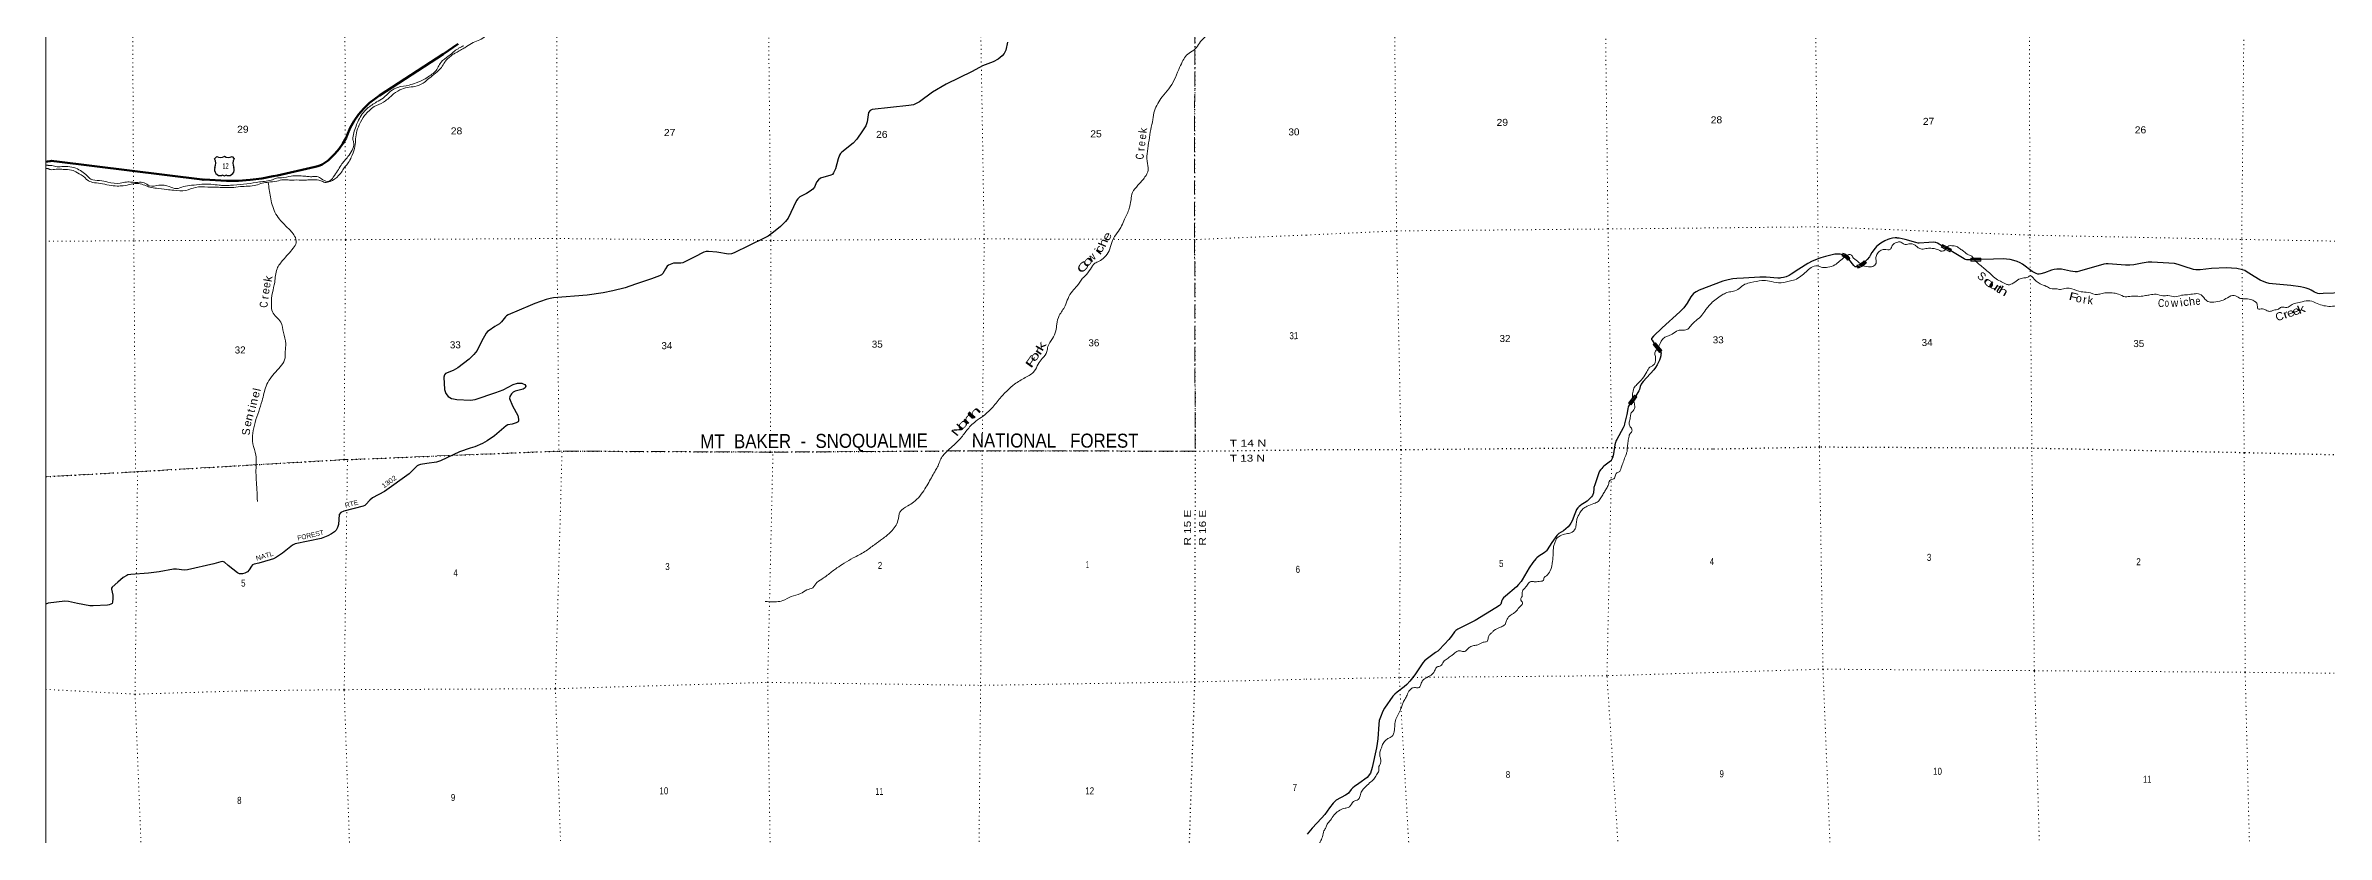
# Model space of a CAD drawing. Header units: feet. Extents: x -6 to 252658, y -374658 to -170635.
# Drawn here: x -6 to 56992, y -320318 to -300622 of the extents above; entities that cross this region are included whole.
import ezdxf
from ezdxf.enums import TextEntityAlignment as Align

# ---------------------------------------------------------------- set-up
doc = ezdxf.new("R2010")
doc.units = ezdxf.units.FT
doc.header["$LTSCALE"] = 70
doc.linetypes.add('DOT_DASHED', pattern=[7.7, 5, -1.2, 0.3, -1.2])
doc.linetypes.add('DOTTED', pattern=[1.5, 0.3, -1.2])
for name, color, linetype, lineweight in [('16', 7, 'Continuous', 25), ('20', 7, 'Continuous', 35), ('29', 7, 'Continuous', 25), ('30', 7, 'Continuous', 13), ('31', 7, 'Continuous', 13), ('39', 7, 'Continuous', 13), ('4', 7, 'Continuous', 13), ('44', 7, 'DOT_DASHED', 13), ('6', 7, 'DOTTED', 25), ('7', 7, 'DOTTED', 13)]:
    doc.layers.add(name, color=color, linetype=linetype, lineweight=lineweight)
doc.layers.add('41', color=7, linetype='Continuous')

msp = doc.modelspace()

# ---------------------------------------------------------------- linework, layer by layer
at = {"layer": '16'}
for p, q in [((4217.39, -303450.64), (4268.7, -303391.88)), ((4460.46, -303385.91), (4460.18, -303386.11)), ((4652.55, -303391.79), (4703.94, -303450.64))]:
    msp.add_line(p, q, dxfattribs=at)
for centre, radius, start, end in [((4363.6, -303716.17), 151.42, 159.09177, 283.81923), ((4024.41, -303561.27), 222.05, 332.97043, 29.75871), ((4359.78, -303234.22), 182.07, 239.97227, 303.45418), ((4561.56, -303234.72), 181.52, 236.33975, 300.08743), ((4561.55, -303234.22), 182.07, 236.54582, 236.59441), ((4557.72, -303716.17), 151.42, 256.18077, 20.90823), ((4896.91, -303561.27), 222.05, 150.24129, 207.02957)]:
    msp.add_arc(centre, radius, start, end, dxfattribs=at)
for centre, major_axis, start_param, end_param in [((4418.94, -303914.99), (-19.56, 51.67), 4.95877769, 6.28318531), ((4502.39, -303914.99), (19.56, 51.67), 0, 1.32637542)]:
    msp.add_ellipse(centre, major_axis=major_axis, ratio=0.929097, start_param=start_param, end_param=end_param, dxfattribs=at)
at = {"layer": '20', "lineweight": 70}
msp.add_lwpolyline([(0, -303520.45), (36.94, -303511.92), (105.8, -303504.3), (150.57, -303502.35), (203.14, -303504.3), (272, -303511.05), (3908, -303965.92), (3933, -303969.05), (3958, -303968.5), (4517.85, -304001.02), (4816.1, -303996.22), (5103.04, -303973.67), (5393.45, -303939.86), (5682.17, -303885.31), (5785, -303863.05), (6729, -303652.05), (6795.44, -303632.52), (6844.73, -303613.15), (6908.09, -303586.73), (6955.62, -303558.55), (7008.42, -303523.32), (7051.54, -303488.97), (7106, -303438.05), (7225.23, -303325.06), (7332, -303200.23), (7425.14, -303064.92), (7503.62, -302920.62), (7531, -302860.05), (7606.87, -302676.67), (7701.5, -302502.22), (7813.84, -302338.62), (7942.67, -302187.66), (8086.57, -302050.99), (8243.97, -301930.12), (8337, -301870.05), (9925, -300832.05), (10303, -300573.05)], dxfattribs=at)
at = {"layer": '29'}
for points in [[(24030.84, -300538.55), (23987.15, -300737.33), (23949.18, -300817.13), (23897.2, -300877.67), (23797.27, -300957.74), (23674.4, -301022.59), (23409.75, -301127.36), (23144.93, -301270.1), (22499.08, -301583.06), (22157.95, -301783.43), (21833.88, -302023.72), (21764.43, -302061.49), (21681.98, -302095.93), (21564.03, -302120.59), (20649.01, -302214.6), (20599.64, -302240.34), (20554.61, -302288.13), (20527.51, -302525.79), (20489.51, -302620.37), (20408.4, -302753.08), (20265.44, -302960.49), (20172.87, -303053.8), (19893.64, -303284.4), (19859.09, -303317.72), (19836.3, -303359.52), (19802.82, -303451.86), (19729.65, -303697.32), (19684.4, -303798.46), (19657.82, -303836.46), (19620.85, -303858.71), (19360.34, -303933.53), (19308.43, -303973.27), (19255.82, -304033), (19205.89, -304159.48), (19164.96, -304208.45), (19103.36, -304258.29), (19010.38, -304313.69), (18845.12, -304398.9), (18789.63, -304446.63), (18757.77, -304486.31), (18684.63, -304650), (18547.26, -304931.15), (18488.13, -305016.44), (18356.18, -305142.15), (18185.45, -305277.29), (18051.4, -305377.47), (17950.62, -305426.16), (17200.72, -305797.4), (17132.36, -305820.2), (17062.21, -305828), (16766.25, -305778.78), (16558.91, -305761.3), (16498.15, -305761.3), (16444.05, -305775.41), (16205.33, -305900.28), (15970.28, -306019.71), (15917.11, -306046.32), (15868.41, -306054.7), (15681.65, -306057.72), (15643.68, -306071.01), (15556.33, -306103.32), (15525.95, -306126.12), (15481.52, -306194.92), (15419.61, -306308.54), (15389.23, -306342.74), (15338.61, -306374.15), (15138.16, -306443.23), (14733.27, -306581.38)], [(48092.93, -305968.66), (48012.32, -305970.25), (47999.59, -305968.12), (47966.71, -305958.57), (47935.95, -305942.65), (47815.02, -305870.48), (47645.3, -305769.66), (47596.5, -305738.88), (47377.99, -305617.89), (47271.91, -305556.34), (47232.67, -305539.36), (47213.57, -305535.11), (47180.69, -305532.99), (47059.76, -305535.11), (46815.79, -305554.21), (46786.09, -305552.09), (46735.17, -305539.36), (46465.74, -305460.82), (46315.11, -305431.1), (46267.38, -305425.79), (46253.59, -305423.67), (46217.52, -305422.61), (46145.39, -305428.98), (46081.74, -305443.84), (46032.95, -305459.75), (45960.82, -305492.66), (45856.86, -305552.09)], [(44810.96, -305826.97), (44760.05, -305827.5), (44708.07, -305831.75), (44470.46, -305886.93), (44361.21, -305918.77), (44308.17, -305936.81), (44249.82, -305959.1), (44143.75, -306004.73), (44029.18, -306065.23), (43808.55, -306201.08), (43617.62, -306328.43), (43566.69, -306358.15), (43489.26, -306393.16), (43426.67, -306413.34), (43355.61, -306423.94), (43336.51, -306427.13), (43282.41, -306426.08), (42989.64, -306400.6), (42832.65, -306400.6), (42421.08, -306430.32), (42260.91, -306435.62), (42162.25, -306443.06), (42043.45, -306468.53), (41911.91, -306506.74), (41317.89, -306731.73), (41240.46, -306770.99), (41198.03, -306796.46), (41177.87, -306812.39), (41140.75, -306853.77), (41105.74, -306897.29), (41020.88, -307050.12)], [(45856.86, -305552.09), (45787.91, -305605.16), (45747.61, -305641.24), (45714.72, -305677.32), (45636.23, -305785.58), (45590.61, -305865.18), (45572.58, -305894.89), (45518.48, -305961.75), (45451.65, -306030.74), (45412.41, -306067.35), (45382.71, -306090.17), (45351.42, -306109.28), (45321.18, -306125.19), (45295.2, -306135.28), (45261.78, -306144.3), (45246.93, -306146.42), (45229.96, -306146.42), (45216.7, -306142.71), (45205.56, -306134.75), (45183.28, -306111.4), (45055.99, -305957.51), (45035.32, -305930.98), (45017.81, -305912.93), (44973.25, -305877.91), (44949.93, -305863.59), (44920.22, -305851.38), (44888.4, -305842.36), (44871.42, -305838.64), (44840.67, -305831.74), (44810.96, -305826.97)], [(52385.8, -306049.84), (52180.03, -306092.29), (52082.44, -306102.91), (51967.88, -306105.03), (51535.09, -306066.82), (51488.42, -306066.83), (51429.01, -306079.56), (50822.26, -306253.61), (50764.98, -306268.47), (50716.19, -306270.59), (50593.14, -306253.61), (50372.5, -306206.92), (50313.1, -306202.67), (50257.94, -306202.67), (50187.93, -306213.29), (50117.92, -306232.39), (49943.96, -306291.82), (49852.73, -306323.66), (49816.66, -306330.03), (49782.72, -306327.91), (49740.29, -306313.05), (49642.7, -306257.86), (49396.61, -306079.56), (49339.32, -306043.48), (49265.07, -306011.64), (49180.21, -305984.05), (49086.86, -305960.69), (48999.88, -305950.09), (48912.9, -305943.71), (48671.05, -305952.2), (48363.95, -305964.94), (48092.93, -305968.66)], [(56106.93, -306614.44), (55648.69, -306572), (55563.83, -306559.26), (55478.97, -306538.04), (55338.95, -306478.6), (55190.44, -306389.45), (54991.02, -306257.85), (54954.95, -306238.75), (54893.43, -306219.65), (54757.65, -306189.93), (54624, -306175.07), (54494.59, -306168.7), (54116.96, -306185.68), (53834.8, -306217.52), (53726.6, -306219.65), (53667.2, -306211.16), (53624.77, -306198.42), (53484.75, -306151.72), (53285.32, -306083.8), (53194.11, -306062.57), (53056.2, -306054.08), (52629.78, -306026.49), (52534.31, -306028.61), (52385.8, -306049.84)], [(14733.27, -306581.38), (14474.71, -306668.2), (14170.18, -306747.46), (13930.93, -306796.87), (13531.24, -306856), (12685.29, -306920.38), (12602.28, -306933.97), (12499.2, -306962.18), (12218.18, -307060.99), (12107.16, -307109.7), (11557.38, -307344.11), (11511.81, -307370.71), (11487.46, -307394.79), (11390.82, -307522.26), (11337.12, -307572.13), (11224.19, -307635.45), (11075.08, -307731.74), (11037.1, -307762.14), (11005.3, -307800.37), (10886.26, -308011.67), (10775.19, -308230.99), (10691.52, -308337.89), (10580.07, -308449.96), (10296.56, -308664.71), (10182.52, -308732.01), (9990.04, -308811.11), (9958.57, -308843.32), (9943.59, -308902.83), (9960.22, -309204.63), (9992.75, -309308.86), (10057.47, -309382.88), (10137.06, -309430.47), (10190.23, -309445.67), (10271.28, -309455.72), (10611.77, -309476.07), (10727.56, -309459.67), (11246.7, -309282.04), (11424.47, -309213.85), (11679.91, -309080.08), (11785.25, -309050.44), (11891.59, -309052.34), (11930.15, -309063.16), (11971.34, -309084.64), (11995.9, -309125.38), (11978.93, -309164.45), (11929.53, -309197.03), (11731.17, -309248.14), (11678.92, -309274.66), (11633.35, -309316.46), (11595.37, -309381.06), (11588.25, -309429.37), (11661.46, -309613.51), (11798.44, -309857.87), (11815.63, -309953.01), (11811.83, -309991.01), (11801.73, -310013.74), (11754.87, -310044.22), (11651.35, -310075.05), (11542.2, -310093.62), (11501.07, -310116.37), (11215.76, -310362.93), (11029.51, -310490.75), (10907.99, -310555.35), (10718.18, -310638.55), (10603.48, -310676.77)], [(57956.89, -306780), (56908.87, -306813.96), (56813.4, -306820.33), (56777.33, -306813.96), (56696.71, -306780), (56607.61, -306729.06), (56560.94, -306705.71), (56488.81, -306678.12), (56420.92, -306659.02), (56344.54, -306644.15), (56106.93, -306614.44)], [(41020.88, -307050.12), (40934.97, -307165.79), (40837.38, -307271.92), (40389.74, -307668.85), (40179.71, -307876.87), (40126.67, -307938.42), (40123.48, -307946.91), (40124.55, -307956.47), (40139.4, -307978.75), (40192.44, -308061.53), (40353.67, -308258.94), (40362.15, -308279.1), (40364.28, -308299.26), (40363.21, -308328.98), (40357.91, -308365.07)], [(40357.91, -308365.07), (40339.87, -308426.63), (40322.9, -308476.51), (40263.5, -308593.25), (40226.37, -308656.93), (40185, -308716.36), (39916.63, -309011.41), (39884.8, -309046.43), (39866.77, -309072.96), (39843.44, -309136.64), (39822.22, -309210.94), (39807.37, -309240.65), (39705.54, -309406.21), (39578.25, -309580.26)], [(39578.25, -309580.26), (39552.79, -309622.72), (39544.3, -309645.01), (39535.81, -309690.64), (39508.24, -309830.74), (39455.2, -310064.22), (39440.34, -310114.11), (39417.01, -310161.86), (39257.9, -310459.03), (39236.68, -310498.3), (39226.07, -310529.07), (39213.35, -310592.75), (39178.33, -310815.63), (39168.79, -310858.08), (39149.7, -310915.39)], [(10603.48, -310676.77), (10333.35, -310766.79), (9859.83, -310990.49), (9759.81, -311022.11), (9519.51, -311053.06), (9362.34, -311077.89), (9309.17, -311096.9), (9277.07, -311115.97), (9076.03, -311314.93), (8463.64, -311753.92), (8166.07, -311915.85), (8092.42, -311968.14), (7998.98, -312079.27), (7968.59, -312105.87), (7929.61, -312123.3), (7444.73, -312247.12), (7372.36, -312280.68), (7330.28, -312328.56), (7313.13, -312578.26), (7288.81, -312656.91), (7254.63, -312717.71), (7216.66, -312763.32), (7135.95, -312813.29), (7049.56, -312860.23), (6879.26, -312928.09), (6229.26, -313065.44), (6164.02, -313098.88), (5910.94, -313299.62), (5762.15, -313392.27), (5686.19, -313435.97), (5603.98, -313466.16), (5321.45, -313542.88), (5207.25, -313570.37), (5165.91, -313587.98), (5135.53, -313618.38), (5078.57, -313713.39), (5036.27, -313761.47), (4976.03, -313793.2), (4911.47, -313808.4), (4835.51, -313808.4), (4789.97, -313790.39), (4556.68, -313601.57), (4463.34, -313519.58), (4415.03, -313505.05), (4372.2, -313508.18), (4196.61, -313566.06), (3536.71, -313715.29), (3457.43, -313720.77), (3263.28, -313692.49), (3191.37, -313695.66), (2832.84, -313762.07), (2566.51, -313794.9), (2123.98, -313825.5), (2051.82, -313840.7), (2019.9, -313852.52), (1934.1, -313905.31), (1798.97, -314023.42), (1653.07, -314146.62), (1639.78, -314170.37), (1640.1, -314192.59), (1673.45, -314340.59), (1677.76, -314430.69), (1668.62, -314522.41), (1656.87, -314549.45), (1622.69, -314572.25), (1582.82, -314588.41), (1544.21, -314593.81), (1182.16, -314615.01), (1095.84, -314611.88), (793.9, -314554.65), (568.01, -314499.73), (473.9, -314495.3), (59.95, -314544.7), (0, -314568.22)], [(39149.7, -310915.39), (39133.77, -310951.47), (39115.74, -310979.07), (39099.82, -310994.99), (39064.82, -311023.65), (38937.53, -311126.59), (38912.07, -311148.88), (38881.31, -311183.9), (38856.91, -311210.43), (38830.39, -311248.64), (38812.36, -311288.97), (38706.28, -311590.38), (38684.01, -311658.3), (38680.83, -311683.78), (38676.58, -311787.78), (38671.28, -311812.19), (38663.85, -311830.24), (38647.94, -311857.83), (38623.55, -311887.55), (38562.02, -311957.58), (38542.93, -311975.63), (38519.59, -311993.68), (38449.58, -312038.25), (38367.9, -312086), (38347.75, -312101.93), (38322.29, -312127.39), (38286.23, -312167.73), (38254.4, -312208.05), (38239.55, -312233.53), (38207.73, -312314.19)], [(38207.73, -312314.19), (38140.9, -312486.11), (38110.14, -312546.6), (38075.14, -312600.73), (38040.13, -312638.94), (37988.16, -312687.76), (37928.75, -312734.45), (37814.19, -312802.38), (37781.31, -312825.72), (37756.91, -312851.2), (37631.74, -313027.37), (37521.42, -313212.04), (37502.33, -313234.32), (37484.3, -313253.42), (37442.93, -313284.21), (37313.51, -313371.24), (37263.66, -313410.5), (37237.14, -313439.16), (37158.64, -313532.55)], [(37158.64, -313532.55), (37065.3, -313665.21), (36893.46, -313964.49), (36865.87, -314000.58), (36804.35, -314079.11), (36751.31, -314136.43), (36479.76, -314369.91), (36430.97, -314414.49), (36404.44, -314444.2), (36386.41, -314476.04), (36356.71, -314567.32), (36345.04, -314587.48), (36331.25, -314603.4), (36237.91, -314662.83), (35716.01, -314976.98), (35283.23, -315193.48), (35238.67, -315227.44), (35206.85, -315257.16), (35126.23, -315371.78), (35058.35, -315450.31), (34952.27, -315564.93), (34812.25, -315715.64), (34784.67, -315738.99), (34731.63, -315779.32), (34527.97, -315923.66), (34453.72, -315985.21), (34409.16, -316038.28), (34213.98, -316335.45)], [(34213.98, -316335.45), (34088.82, -316488.27), (34010.32, -316575.3), (33944.55, -316636.85), (33770.59, -316764.21), (33709.07, -316815.15), (33660.27, -316870.34), (33452.36, -317167.5), (33409.93, -317243.92), (33350.53, -317388.25), (33322.95, -317477.41), (33308.1, -317566.55), (33282.64, -317935.89), (33272.03, -318046.26), (33257.18, -318156.64), (33146.86, -318649.08), (33104.43, -318793.42), (33023.82, -318895.3), (32815.91, -319043.89)], [(32815.91, -319043.89), (32703.46, -319120.32), (32658.91, -319154.28), (32620.72, -319198.85), (32554.96, -319288), (32521.01, -319317.72), (32482.83, -319341.07), (32249.46, -319466.3), (32213.39, -319496.02), (32170.96, -319542.71), (32079.74, -319657.33), (31960.93, -319820.78), (31880.32, -319916.29), (31649.07, -320166.76), (31519.15, -320316.69)]]:
    msp.add_lwpolyline(points, dxfattribs=at)
at = {"layer": '29', "linetype": 'DOTTED', "lineweight": 100}
for centre, radius, start, end in [((44838.68, -306076.97), 246.47, 29.11525, 74.87171), ((45163.08, -305750.78), 407.54, 285.20925, 318.6459)]:
    msp.add_arc(centre, radius, start, end, dxfattribs=at)
at = {"layer": '31'}
for p, q in [((47364.5, -305650.99), (47401.07, -305585.51)), ((47582.77, -305772.88), (47364.5, -305650.99)), ((48110.05, -306006.32), (48109.17, -305931.33)), ((48360.03, -306003.39), (48110.05, -306006.32)), ((39758.93, -309389.2), (39616.63, -309594.75)), ((39616.63, -309594.75), (39554.96, -309552.06))]:
    msp.add_line(p, q, dxfattribs=at)
for points in [[(44887.46, -305876.82), (44910.31, -305804.32), (44954.7, -305820), (44982.77, -305835.02), (45016.06, -305857.23), (45040.21, -305880.74), (45068.93, -305913.4), (45084.6, -305937.57), (45023.24, -305978.06), (45006.92, -305955.85), (44983.42, -305932.34), (44959.27, -305908.83), (44925.32, -305889.23)], [(44897.47, -305871.69), (44915.45, -305814.62), (44951.46, -305827.34), (44978.65, -305841.89), (45011.01, -305863.48), (45034.41, -305886.26), (45062.54, -305918.24), (45073.57, -305935.26), (45025.18, -305967.19), (45013.01, -305950.62), (44989.04, -305926.65), (44964.13, -305902.4), (44928.6, -305881.89)], [(45258.25, -306105.43), (45299.37, -306091.71), (45331.36, -306077.34), (45362.04, -306060.36), (45386.19, -306043.38), (45416.87, -306017.9), (45438.41, -305993.74), (45495.2, -306042.72), (45476.27, -306062.97), (45448.85, -306087.79), (45418.17, -306111.31), (45382.27, -306134.82), (45345.06, -306153.76), (45315.04, -306166.82), (45279.79, -306177.93)], [(45268.13, -306110.56), (45302.28, -306099.17), (45334.94, -306084.5), (45366.29, -306067.15), (45391.05, -306049.74), (45422.44, -306023.67), (45439.14, -306004.94), (45483.67, -306043.34), (45470.65, -306057.26), (45443.72, -306081.64), (45413.54, -306104.78), (45378.25, -306127.89), (45341.65, -306146.52), (45312.23, -306159.32), (45285.14, -306167.86)], [(47404.15, -305596.39), (47375.38, -305647.9), (47579.68, -305761.99), (47608.45, -305710.48)], [(48351.24, -305936.48), (48117.25, -305939.23), (48117.95, -305998.22), (48351.94, -305995.49)], [(40164.76, -308088.01), (40222.72, -308040.43), (40381.39, -308233.62), (40323.42, -308281.22)], [(40176.02, -308089.11), (40221.61, -308051.69), (40370.13, -308232.51), (40324.53, -308269.96)], [(39747.8, -309391.21), (39699.28, -309357.63), (39566.09, -309550.03), (39614.61, -309583.61)]]:
    msp.add_lwpolyline(points, close=True, dxfattribs=at)
for points in [[(47401.07, -305585.51), (47619.34, -305707.4), (47582.77, -305772.88)], [(48109.17, -305931.33), (48359.15, -305928.4), (48360.03, -306003.39)], [(39554.96, -309552.06), (39697.26, -309346.51), (39758.93, -309389.2)]]:
    msp.add_lwpolyline(points, dxfattribs=at)
at = {"layer": '39'}
for p, q in [((9976.38, -301013.11), (9975.06, -301014.48)), ((45401.85, -306122.41), (45546.79, -306144.59))]:
    msp.add_line(p, q, dxfattribs=at)
for points in [[(12387.39, -299208.03), (12338.75, -299190.77), (12103.75, -299186.77), (11955.75, -299274.77), (11717.75, -299443.77), (11640.75, -299578.77), (11483.75, -299818.77), (11266.75, -300063.77), (11107.75, -300256.77), (10955.75, -300412.77), (10637.75, -300565.77), (10470.21, -300676.17)], [(31423.42, -298791.62), (31375, -298815.05), (31193, -298931.05), (31027, -298978.05), (30869, -299022.05), (30738, -299071.05), (30689, -299144.05), (30679, -299252.05), (30578, -299342.05), (30441, -299333.05), (30222, -299298.05), (30030, -299268.05), (29774, -299356.05), (29648, -299422.05), (29588, -299489.05), (29525, -299590.05), (29461, -299693.05), (29369, -299758.05), (29302, -299851.05), (29240, -300000.05), (29177, -300115.05), (29072, -300255.05), (28980, -300394.05), (28855, -300520.05), (28755, -300669.05), (28607, -300787.05), (28480, -300893.05), (28400, -301024.05), (28311, -301220.05), (28199, -301478.05), (28060, -301704.05), (27895, -301902.05), (27785, -302070.05), (27702, -302250.05), (27664, -302467.05), (27612, -302717.05), (27569, -302980.05), (27529, -303260.05), (27521, -303505.05), (27547, -303730.05), (27468, -303902.05), (27293, -304110.05), (27153, -304292.05), (27119, -304469.05), (27064, -304719.05), (26942, -304993.05), (26863, -305165.05), (26740, -305343.05), (26637, -305540.05), (26570, -305742.05), (26451, -305910.05), (26319, -306005.05), (26215, -306058.05), (26105, -306200.05), (25966, -306380.05), (25910, -306431.05), (25769, -306623.05), (25657, -306750.05), (25544, -306934.05), (25471, -307122.05), (25326, -307362.05), (25262, -307574.05), (25241, -307743.05), (25156, -307936.05), (25041, -308138.05), (25018, -308259.05), (24901, -308435.05), (24801, -308574.05), (24702, -308750.05), (24476, -308913.05), (24208, -309074.05), (24031, -309232.05), (23825, -309451.05), (23608, -309708.05), (23421, -309872.05), (23241, -310002.05), (23111, -310116.05), (23016.3, -310227.22), (22834, -310456.05), (22651, -310632.05), (22513, -310758.05), (22352, -310970.05), (22297, -311113.05), (22235, -311226.05), (22152, -311372.05), (21968, -311689.05), (21687, -312021.05), (21541, -312114.05), (21345, -312269.05), (21293, -312482.05), (21120, -312761.05), (20906, -312938.05), (20705, -313084.05), (20469, -313255.05), (20179, -313416.05), (19949, -313547.05), (19771, -313665.05)], [(10255.03, -300726.41), (10224, -300751.05), (10058, -300885.05), (9876, -301037.05), (9731, -301268.05), (9617, -301355.05), (9483, -301447.05), (9343, -301518.05), (9253, -301549.05), (9077, -301609.05), (8796, -301663.05), (8616, -301761.05), (8426, -301930.05), (8266, -302029.05), (8030, -302192.05), (7814, -302485.05), (7752, -302631.05), (7697, -302800.05), (7669, -302971.05)], [(10474.63, -300672.45), (10360.62, -300734.63), (10248.68, -300800.97), (10153.33, -300852.79), (10080.77, -300917.05), (10026.88, -300960.58), (9983.55, -301005.65)], [(10443.53, -300622.7), (10387.57, -300653.79), (10315.01, -300689.03), (10256.97, -300726.34)], [(9987.6, -301000.71), (9905, -301136.05), (9813, -301243.05), (9658, -301375.05), (9540, -301470.05), (9426, -301560.05), (9224, -301640.05), (9035, -301665.05), (8849, -301727.05), (8643, -301867.05), (8437, -302036.05), (8203, -302144.05)], [(8203, -302144.05), (7967, -302363.05), (7833, -302596.05), (7760, -302799.05), (7716, -303190.05), (7634, -303407.05), (7559, -303549.05), (7477, -303644.05), (7405, -303753.05), (7316, -303866.05), (7104, -304015.05), (6973, -304036.05), (6869, -303996.05), (6685.39, -303971.24)], [(7669, -302971.05), (7695, -303061.05), (7655, -303230.05), (7547, -303394.05), (7380, -303604.05), (7287, -303752.05), (7183, -303903.05), (7078, -304009.05), (6921, -303970.05), (6806, -303901.05), (6667.81, -303891.34)], [(93.9, -303711.68), (81.96, -303706.19), (67.54, -303697.73), (52.61, -303691.76), (38.19, -303688.78), (25.25, -303687.29), (-1.61, -303690.02)], [(-0.32, -303601.59), (26.25, -303606.2), (37.73, -303609.64)], [(4336.53, -304107.66), (4125, -304084.05), (3894, -304084.05), (3641, -304110.05), (3440, -304142.05), (3261, -304193.05), (3082, -304141.05), (2827, -304108.05), (2590, -304120.05), (2461, -304045.05), (2298, -304037.05), (2145, -304030.05), (2012, -304027.05), (1856, -304056.05), (1552, -304031.05), (1343, -303988.05), (1120, -303956.05), (1027, -303868.05), (899, -303767.05), (748, -303684.05), (547, -303643.05), (442, -303638.05), (281, -303647.05), (151, -303616.05), (56, -303611.05), (37.73, -303609.64)], [(4044.58, -304155.1), (3741, -304161.05), (3495, -304238.05), (3197, -304232.05), (3018, -304217.05), (2763, -304183.05), (2600, -304157.05), (2473, -304109.05), (2322, -304068.05), (1933, -304120.05), (1784, -304127.05), (1583, -304107.05), (1362, -304062.05), (1166, -304036.05), (1035, -303977.05), (971, -303915.05), (787, -303794.05), (642, -303731.05), (431, -303712.05), (292, -303703.05), (143, -303719.05), (93.9, -303711.68)], [(4356.39, -304160.74), (4202.86, -304155.95), (4047.73, -304155.95)], [(4553.91, -304116.77), (4473.95, -304115.17), (4389.19, -304111.97), (4334.81, -304107.17)], [(6094, -303979.38), (5942.4, -303971.64), (5769.4, -304003.64), (5563.4, -304032.64), (5408.4, -304056.64), (5250.4, -304107.64), (4860.4, -304141.64), (4641.4, -304165.64), (4356.4, -304161.64), (4352.43, -304161.89)], [(6384.45, -303876.34), (6299.39, -303870.23), (6128.39, -303879.23), (5891.39, -303921.23), (5797.39, -303924.23), (5667.39, -303969.23), (5337.39, -304024.23), (5024.39, -304075.23), (4687.39, -304102.23), (4549.13, -304116.71)], [(5557.14, -304036.72), (5611.44, -304399.72), (5724.39, -304780.46), (5839.05, -304958.06), (6040.59, -305168.79), (6213.93, -305375.85), (6258.09, -305544.24), (6181.2, -305681.93), (5929.04, -305972.58), (5778.68, -306193.61), (5718.18, -306534.22), (5662.76, -306790.3), (5636.04, -307094.31), (5662.14, -307266.94), (5868.3, -307529.91), (5935.54, -307782.5), (5997.09, -308065.32), (5981.23, -308262.6), (5977, -308421.53), (5743.58, -308768.26), (5504.24, -309125.11), (5403.8, -309490.34), (5228.89, -310029.43), (5176.64, -310565.02), (5246.21, -310845.73), (5250.49, -311221.75), (5274.15, -311710.17), (5285.58, -312007.67)], [(6089.21, -303980.83), (6329.1, -303977.63), (6513.02, -303979.23), (6650.56, -303969.64), (6687.36, -303971.48)], [(6381.89, -303876.88), (6463.46, -303881.68), (6524.23, -303886.47), (6581.8, -303889.67), (6648.97, -303896.07), (6671.36, -303889.67)], [(40266.03, -308211.44), (40367.71, -308005.24), (40441.22, -307915.95), (40523.33, -307876.84), (40641.55, -307827.28), (40789.51, -307735.16), (40924.29, -307727.65), (41032.71, -307702.33), (41100.31, -307625.17), (41239.69, -307484.88), (41387.25, -307356.56), (41482.34, -307214.74), (41557.84, -307123.41), (41645.41, -307031.95), (41771.12, -306930.02), (41919.01, -306831.87), (42039.22, -306780.28), (42175.84, -306756.66), (42313.99, -306688.78), (42461.78, -306580.57), (42612.29, -306538.7), (42883.49, -306489.48), (43070.79, -306499.5), (43296.73, -306545.29), (43563.97, -306502.15), (43706.5, -306466.4), (43856.55, -306382.3), (43994.2, -306268.17), (44113.81, -306160.27), (44268.41, -306124.39), (44399.62, -306159.16), (44536.48, -306157.66), (44706.92, -306097.47), (44826.72, -306007.67), (44948.78, -305906.08)], [(44948.78, -305906.08), (45059, -305841.05), (45120, -305851.05), (45152, -305897.05), (45271, -306007.05), (45401.85, -306122.41)], [(45546.79, -306144.59), (45685.42, -306120.95), (45742.74, -306023.79), (45729.69, -305933.43), (45758.84, -305836.58), (45838.38, -305747.22), (45942.65, -305709.88), (46095.58, -305706.2), (46140.87, -305613.19), (46258.79, -305535.47), (46339.17, -305522.53), (46422.21, -305569.89), (46500.92, -305589.14), (46559.11, -305572.41), (46714.45, -305604.9), (46793.64, -305668.39), (46880.55, -305701.63), (47017.25, -305686.06), (47136, -305684.76), (47240.85, -305701.71), (47358.99, -305750.95)], [(47358.99, -305750.95), (47414.64, -305749.1), (47453.6, -305732.4), (47474.01, -305708.28)], [(47474.01, -305708.28), (47555.64, -305622.95), (47635.41, -305617.38), (47746.72, -305634.08), (47837.63, -305697.15), (47917.4, -305747.24), (47987.9, -305812.17), (48050.97, -305843.71), (48101.06, -305860.41), (48151.15, -305903.08), (48228.35, -306010.07)], [(48228.35, -306010.07), (48441.74, -306187.33), (48571.77, -306298.53), (48703.93, -306421.78), (48843.74, -306506.73), (48969.22, -306569.71), (49041.93, -306593.05), (49166.26, -306549.45), (49308.16, -306455.39), (49426.55, -306421.92), (49529.02, -306404.71), (49603.14, -306371.72), (49653.89, -306411.38), (49836.74, -306568.26), (49992.43, -306632.93), (50103.76, -306690.03), (50234.64, -306694.63), (50347.55, -306711.5), (50494.12, -306677.72), (50627.13, -306692.35), (50863.45, -306768.2), (51034.7, -306782.42), (51270.78, -306836.14), (51385.22, -306808.75), (51523.94, -306793.15), (51681.03, -306801.49), (51794.02, -306826.4), (51961.81, -306892.94), (52124.68, -306877.08), (52328.04, -306882.9), (52472.77, -306865.23), (52579.27, -306847.97), (52734.06, -306830.19), (52907.58, -306868.52), (53032.34, -306865.14), (53203.72, -306891.42), (53374.42, -306855.36), (53517.19, -306841.73), (53688.04, -306819.75), (53822.95, -306824.31), (53957.16, -306949.54), (54058.57, -307020.84), (54181.41, -307025.53), (54376.26, -306989.2), (54518.42, -306919.27), (54690.87, -306859.06), (54820.4, -306924.01), (54933.32, -306942.89), (55104.59, -306959.11), (55205.76, -307008.28), (55258.74, -307068.04), (55280.2, -307190.48), (55396.99, -307195.24), (55512.24, -307242.25), (55596.92, -307255.4), (55677.12, -307226.36), (55793.59, -307200.96), (55863.55, -307155.95), (56004.52, -307162.45), (56110.52, -307098.94), (56230.79, -307053.38), (56387.39, -307015.47), (56578.39, -306995.28), (56764.31, -307063.63), (57093.15, -307132.44), (57298.2, -307108.07)], [(39646.91, -309411.11), (39658.91, -309282.02), (39703.74, -309146.79), (39779.37, -309067.53), (39904.71, -308931.41), (40009.62, -308767.36), (40084.88, -308653.91), (40200.74, -308572.2), (40224.09, -308497.53), (40222.87, -308384.92), (40205.77, -308292.6), (40266.03, -308211.44)], [(37681.37, -313104.7), (37716.62, -313013.82), (37753.99, -312932.96), (37841.8, -312863.62), (37992.23, -312813.71), (38112.7, -312786.25), (38220.3, -312684.51), (38245.15, -312563.57), (38264.02, -312446.72), (38336.81, -312291.07), (38412.2, -312189.69), (38518.2, -312126.18), (38688.51, -312053.93), (38792.64, -312004.52), (38858.12, -311917.33), (38921.42, -311814.07), (38974.8, -311724.99), (39028.16, -311633.91), (39053.76, -311581.34), (39067.02, -311504.77), (39108.85, -311464.09), (39203.03, -311424.85), (39218.59, -311374.4), (39261.97, -311291.47), (39332.02, -311254.5), (39355.55, -311195.92), (39396.7, -311092.9), (39443.5, -310953.62), (39492.47, -310828.4), (39513.83, -310755.76), (39522.58, -310635), (39541.32, -310506.08), (39564.01, -310371.09), (39581.6, -310322.63), (39637.19, -310251.63), (39622.28, -310175.37), (39573.15, -310099.48), (39576.09, -309998.89), (39600.92, -309875.94), (39620.14, -309791.27), (39685.79, -309720.16), (39707.04, -309637.47), (39646.91, -309411.11)], [(31801.83, -320601.33), (31845.67, -320507.18), (31900.6, -320375.86), (31941.32, -320232.62), (31990.73, -320147.61), (32021.99, -320060.79), (32101.48, -319965.4), (32192.62, -319831.67), (32274.35, -319758.37), (32402.36, -319682.56), (32466.61, -319667.78), (32514.82, -319659.21), (32574.9, -319630.39), (32680.13, -319496.51), (32796.36, -319448.98), (32853.36, -319321.65), (32900.53, -319216.56), (32994.01, -319112.97), (33109.64, -319009.14), (33205.24, -318915.58), (33270.46, -318804.25), (33315.71, -318707.22), (33309.1, -318655.01), (33356.12, -318535.83), (33354.97, -318429.26), (33335.92, -318342.99), (33333.39, -318294.75), (33364.46, -318189.83), (33405.46, -318072.73), (33474.86, -317975.44), (33564.75, -317912.11), (33660.68, -317848.72), (33693.96, -317761.87), (33707.03, -317667.21), (33717.45, -317514.25), (33766.26, -317374.94), (33837.24, -317237.41), (33886.25, -317116.21), (33917.45, -317023.35), (33980.75, -316920.09), (34029.89, -316810.95), (34111.1, -316689.4), (34173.14, -316656.54), (34231.49, -316653.89), (34315.97, -316648.94), (34373.16, -316539.72), (34422.63, -316460.74), (34556.61, -316378.83), (34670.39, -316291.11), (34717.8, -316208.13), (34769.37, -316137.18), (34853.59, -316108.1), (34929.01, -316008.73), (35018.75, -315931.32), (35118.64, -315861.85), (35188.54, -315810.81), (35292.41, -315737.27), (35377, -315742.38), (35473.65, -315745.35), (35517.45, -315700.62), (35583.24, -315641.58), (35685.47, -315602.25), (35781.9, -315585.1), (35922.09, -315519.21), (36016.46, -315498.07), (36047.73, -315411.25), (36081.05, -315328.43), (36134.89, -315281.58), (36182.65, -315230.78), (36378.84, -315132.1), (36464.78, -315074.85), (36505.97, -314975.85), (36573.23, -314866.52), (36673.19, -314803.08), (36754.99, -314735.81), (36842.34, -314624.25), (36901.98, -314555.22), (36901.77, -314535.11), (36875.12, -314491.15), (36856.53, -314447.11), (36889.96, -314374.34), (36893.27, -314307.94), (36898.65, -314247.55), (36986.06, -314140), (37053.46, -314044.74), (37135.52, -314001.61), (37218.19, -314014.78), (37284.52, -314006.01), (37358.9, -313997.15), (37417.12, -313982.44), (37442.45, -313905.74), (37498.31, -313858.87), (37595.62, -313737.14), (37653.37, -313493.16), (37666.04, -313362.3), (37672.46, -313211.39), (37681.37, -313104.7)], [(19771, -313665.05), (19555, -313825.05), (19437, -313915.05), (19267, -314028.05), (19164, -314158.05), (19021, -314215.05), (18857, -314307.05), (18629, -314379.05), (18417, -314480.05), (18262, -314509.05), (18063, -314509.05), (17991, -314505.05), (17979, -314505.05)]]:
    msp.add_spline(points, degree=3, dxfattribs=at)
at = {"layer": '4'}
msp.add_lwpolyline([(0, -183308.59), (31331.08, -183287.03), (62662.1, -183222.4), (93993, -183114.66), (125323.73, -182963.82), (156654.22, -182769.89), (187984.4, -182532.85), (219314.24, -182252.73), (250643.68, -181929.51), (252658.04, -364975.08), (221076.83, -365300.9), (189495.2, -365583.27), (157911.89, -365844.7), (126330.92, -366017.71), (94748.41, -366169.75), (63165.7, -366278.36), (31582.88, -366343.53), (0, -366365.25)], close=True, dxfattribs=at)
at = {"layer": '44'}
msp.add_lwpolyline([(28557, -278524.05), (28558.83, -284184.37), (28640, -289601.05), (28684, -294850.05), (28724, -299958.05), (28710, -300215.05), (28708, -305465.05), (28722, -310748.05), (23403, -310738.05), (18171, -310772.05), (12824, -310746.05), (7537, -310959.05), (7451, -310959.05), (2240.97, -311261.82), (0, -311386.05)], dxfattribs=at)
at = {"layer": '6'}
for points in [[(28654.7, -291354.12), (28684, -294850.05), (28724, -299958.05), (28710, -300215.05), (28708, -305515.05), (28722, -310748.05), (28706, -316510.05), (28569.3, -320605.99)], [(0, -311386.05), (2290.93, -311259.05), (7451, -310959.05), (7537, -310959.05), (12824, -310746.05), (18096.68, -310769.88), (23403, -310738.05), (28722, -310748.05), (31507.04, -310714.33)], [(63013.49, -310953), (60221.77, -310913.33), (54938.71, -310790.13), (49631.6, -310677.25), (44321.4, -310650.88), (41646.87, -310702.26), (39136.46, -310667.38), (33867.35, -310716.98), (31507.04, -310714.33)]]:
    msp.add_lwpolyline(points, dxfattribs=at)
at = {"layer": '7'}
for p, q in [((7522.94, -311956.13), (7537, -310959.05)), ((18105, -310764.05), (18105.05, -310738.96)), ((23403.06, -310730.74), (23403, -310738.05))]:
    msp.add_line(p, q, dxfattribs=at)
for points in [[(54903.28, -275771.16), (54908.79, -278811.4), (54920.37, -284347.93), (54899.53, -289677.67), (54883.03, -295037.52), (54929.57, -300269.98), (54875.02, -305461.32), (54893.3, -306990.03)], [(7484.58, -303472.06), (7474, -300183.05), (7468, -294887.05), (7440, -289614.05), (7451, -284274.05), (7511, -278488.05)], [(49819.3, -320569.65), (49693.63, -316225.29), (49631.6, -310677.25), (49582.07, -305354.31), (49569.76, -299936.45), (49544.68, -294641.41), (49571.12, -289456.41), (49488.68, -284254.51), (49413.63, -282437.51)], [(44206.72, -285814.63), (44171.41, -289342.53), (44206.31, -294615.35), (44225.3, -299906.43), (44286.06, -305150.81), (44321.4, -310650.88), (44411.54, -316192.58), (44586.1, -320580.43)], [(33756.29, -287881.11), (33797.07, -289707.43), (33878.56, -294820.85), (33705.02, -299991.36), (33755.85, -305247.91), (33867.35, -310716.98), (33822.15, -316400.94), (34062.57, -320598.48)], [(39292.2, -320590.12), (39012.82, -316356.22), (39136.46, -310667.38), (39039.08, -305200.17), (38973.12, -299847.25), (39034.25, -294706.12), (39027.57, -291125.08)], [(2187.48, -295326.53), (2170, -300199.05), (2190.28, -304035.04)], [(23372.05, -295904.98), (23364, -300180.05), (23449, -305448.05), (23406.46, -310339.58)], [(18105.87, -310347.87), (18116, -305487.05), (18062, -300185.05), (18062.51, -297507.05)], [(12774.16, -299357.06), (12771, -300195.05), (12771, -305439.05), (12824, -310746.05)], [(7451, -310959.05), (7491, -305468.05), (7485.11, -303636.06)], [(2190.51, -304077.04), (2198, -305494.05), (2240.97, -311261.82)], [(26380.01, -305457.52), (23449, -305448.05), (18116, -305487.05), (12771, -305439.05), (7491, -305468.05), (2198, -305494.05), (-0.55, -305507.39)], [(31498.99, -305351.67), (28708, -305465.05), (26665.98, -305458.45)], [(31498.99, -305351.67), (33755.85, -305247.91), (39039.08, -305200.17), (44281.98, -305145.79), (49582.07, -305354.31), (54875.02, -305461.32), (60218.18, -305557.72), (62998.75, -305591.05)], [(54893.3, -306990.03), (54938.71, -310790.13), (54961.76, -316270.22), (55068.73, -320557.63)], [(12899, -310771.05), (12735, -316681.05), (12865.3, -320620.21)], [(18100.25, -320616.67), (18038, -316523.05), (18171, -310772.05)], [(23403, -310738.05), (23360, -316597.05), (23320.05, -320611.95)], [(2291.1, -311259.04), (2231, -316817.05), (2379.45, -320623.68)], [(7590.64, -320622.56), (7456, -316705.05), (7519.44, -312204.98)], [(63028.1, -316264.38), (60232.05, -316329.2), (54961.76, -316270.22), (49683.84, -316230.71), (44411.54, -316192.58), (39012.82, -316356.22), (33822.15, -316400.94), (31497.77, -316444.47)], [(-6, -316697.05), (2231, -316817.05), (5015, -316732.05), (7456, -316705.05), (12735, -316681.05), (18038, -316523.05), (23360, -316597.05), (28706, -316510.05), (31514.25, -316444.23)]]:
    msp.add_lwpolyline(points, dxfattribs=at)

# ---------------------------------------------------------------- texts
at = {"layer": '16', "width": 0.6}
msp.add_text('12', height=140, dxfattribs=at).set_placement((4490.36, -303696.42), align=Align.CENTER)
at = {"layer": '30'}
for s, rotation, width, p in [('1302', 35.635, 1.15, (8444.53, -311681.49)), ('RTE', 14.325, 1.05, (7490.23, -312161.77)), ('NATL', 16.535, 1.1, (5267.15, -313485.24))]:
    msp.add_text(s, height=120, rotation=rotation, dxfattribs=dict(at, width=width)).set_placement(p)
msp.add_text('FOREST', height=120, rotation=12.932, dxfattribs=at).set_placement((6300.09, -312981.31))
at = {"layer": '41'}
for s, rotation, p in [('k', 84.613, (27516.97, -302750.05)), ('r', 87.536, (27459.32, -303213.11)), ('w', 42.463, (26189.76, -305984.88)), ('S', 319.218, (48314.71, -306456.01)), ('r', 83.982, (5565.95, -306915.92)), ('e', 78.655, (5581.8, -306770.65)), ('o', 348.071, (50788.07, -307030.8)), ('r', 351.915, (50943.46, -307062.28)), ('k', 353.923, (51083.61, -307077.31)), ('i', 11.457, (53384.15, -307134.86)), ('h', 9.165, (53646.34, -307105.28)), ('l', 77.343, (5371.35, -309233.24)), ('e', 76.656, (5129.11, -310079.31)), ('t', 74.891, (5217.7, -309765.68)), ('i', 74.891, (5253.08, -309661.81))]:
    msp.add_text(s, height=200, rotation=rotation, dxfattribs=at).set_placement(p, align=Align.CENTER)
for s, rotation, width, p in [('e', 83.548, 0.85, (27473.98, -303078.12)), ('e', 81.248, 0.9, (27494.78, -302909.84)), ('C', 88.183, 0.75, (27437.01, -303391.21)), ('h', 67.379, 1.35, (26514.76, -305579.82)), ('e', 60.667, 1.45, (26601.47, -305432.45)), ('C', 48.754, 1.65, (25994.34, -306210.54)), ('o', 52.322, 1.75, (26104.58, -306071.52)), ('i', 51.076, 1.65, (26369.31, -305824.51)), ('c', 71.169, 1.3, (26422.58, -305729.2)), ('k', 79.686, 1.1, (5652.2, -306461.18)), ('e', 80.776, 0.95, (5609.34, -306613.49)), ('o', 317.463, 1.95, (48499.85, -306611.87)), ('u', 326.157, 1.75, (48630, -306685.68)), ('t', 326.344, 1.55, (48758.22, -306774.4)), ('h', 330.162, 1.55, (48867.8, -306836.36)), ('C', 87.534, 0.8, (5544.73, -307091.66)), ('F', 345.514, 1.4, (50651.28, -306991.17)), ('C', 357.102, 0.8, (52856.69, -307149.2)), ('o', 359.356, 0.7, (53003.79, -307144.02)), ('w', 2.706, 0.95, (53202.48, -307143.23)), ('c', 9.508, 1.05, (53496.63, -307120.49)), ('e', 5.812, 0.85, (53790.52, -307094.04)), ('e', 20.186, 1.2, (56127.22, -307385.57)), ('e', 22.229, 1.25, (56268.77, -307336.74)), ('k', 21.788, 1.4, (56400.2, -307293.24)), ('C', 17.405, 1.05, (55849.98, -307474.84)), ('r', 19.688, 1.35, (56006.27, -307424.22)), ('F', 54.743, 1.95, (24709.91, -308568.55)), ('o', 56.13, 1.6, (24785.85, -308438.78)), ('k', 60.332, 1.65, (24956.04, -308175.92)), ('r', 56.847, 1.75, (24889.56, -308304.98)), ('n', 78.347, 1.1, (5281.37, -309533.59)), ('e', 73.176, 1.1, (5329.25, -309359.43)), ('n', 75.157, 1.15, (5170.3, -309923.33)), ('N', 51.179, 1.6, (22857.58, -310279.05)), ('o', 45.881, 2, (22971.45, -310148.06)), ('r', 46.143, 2.2, (23082.5, -310034.26)), ('t', 46.425, 1.95, (23180.6, -309931.05)), ('h', 46.059, 2.1, (23281.23, -309849.07)), ('S', 86.334, 0.95, (5101.91, -310271.88))]:
    msp.add_text(s, height=200, rotation=rotation, dxfattribs=dict(at, width=width)).set_placement(p, align=Align.CENTER)
at = {"layer": '44', "width": 0.9}
for s, rotation, p in [('MT  BAKER  -  SNOQUALMIE', 0.241, (16354.76, -310680.05)), ('NATIONAL   FOREST', 359.892, (23139.04, -310655.06))]:
    msp.add_text(s, height=350, rotation=rotation, dxfattribs=at).set_placement(p)
at = {"layer": '6'}
for s, rotation, width, p in [('T 14 N', 0.518, 1.3, (29585, -310640.24)), ('T 13 N', 0.518, 1.25, (29588.5, -311015.23)), ('R 15 E', 89.841, 1.25, (28615.45, -313105.78)), ('R 16 E', 89.841, 1.25, (28990.45, -313106.85))]:
    msp.add_text(s, height=175, rotation=rotation, dxfattribs=dict(at, width=width)).set_placement(p)
at = {"layer": '7'}
for s, rotation, width, p in [('29', 0.476, 1.1, (4781.53, -302798.96)), ('29', 0.627, 1.1, (36255.1, -302627.15)), ('28', 0.627, 1.1, (41607.11, -302563.79)), ('27', 0.627, 1.1, (46908.45, -302601.26)), ('26', 0.627, 1.1, (52204.04, -302814.33)), ('28', 0.476, 1.1, (10120.42, -302840.18)), ('27', 0.476, 1.1, (15446.53, -302879.96)), ('26', 0.476, 1.1, (20748.94, -302926.96)), ('25', 0.476, 1.1, (26101, -302912.19)), ('30', 0.476, 1.05, (31054.28, -302865.56)), ('31', 0.476, 0.85, (31078.4, -307953.16)), ('32', 0.476, 1.05, (4719.58, -308310.37)), ('33', 0.476, 1.05, (10097.24, -308181.6)), ('34', 0.476, 1.05, (15384.43, -308201.96)), ('35', 0.476, 1.05, (20640.84, -308165.09)), ('36', 0.476, 1.05, (26055, -308131.05)), ('32', 0.627, 1.05, (36329.4, -308023.66)), ('33', 0.627, 1.05, (41657.14, -308057.68)), ('34', 0.627, 1.05, (46877.27, -308124.69)), ('35', 0.627, 1.05, (52167.6, -308150.16)), ('1', 0.476, 0.45, (25993.32, -313669.69))]:
    msp.add_text(s, height=175, rotation=rotation, dxfattribs=dict(at, width=width)).set_placement(p)
for s, width, p in [('5', 0.85, (36316.43, -313642.53)), ('4', 0.85, (41579.89, -313592.3)), ('3', 0.85, (47008.51, -313487.93)), ('2', 0.85, (52241.35, -313597.04)), ('5', 0.85, (4879.28, -314131.26)), ('4', 0.85, (10183.73, -313876.05)), ('3', 0.85, (15479.16, -313717.78)), ('2', 0.85, (20790.78, -313689.05)), ('6', 0.85, (31231.52, -313786.01)), ('10', 0.85, (15333.6, -319317.28)), ('11', 0.65, (20728.16, -319331.23)), ('12', 0.85, (25975.16, -319318.37)), ('7', 0.85, (31159.19, -319233.76)), ('8', 0.85, (36484.13, -318912.56)), ('9', 0.85, (41824.87, -318892.52)), ('10', 0.85, (47163.14, -318830.66)), ('11', 0.65, (52412.02, -319027.78)), ('8', 0.85, (4780.02, -319556.13)), ('9', 0.85, (10121.46, -319484.35))]:
    msp.add_text(s, height=175, dxfattribs=dict(at, width=width)).set_placement(p)

doc.saveas('drawing.dxf')
